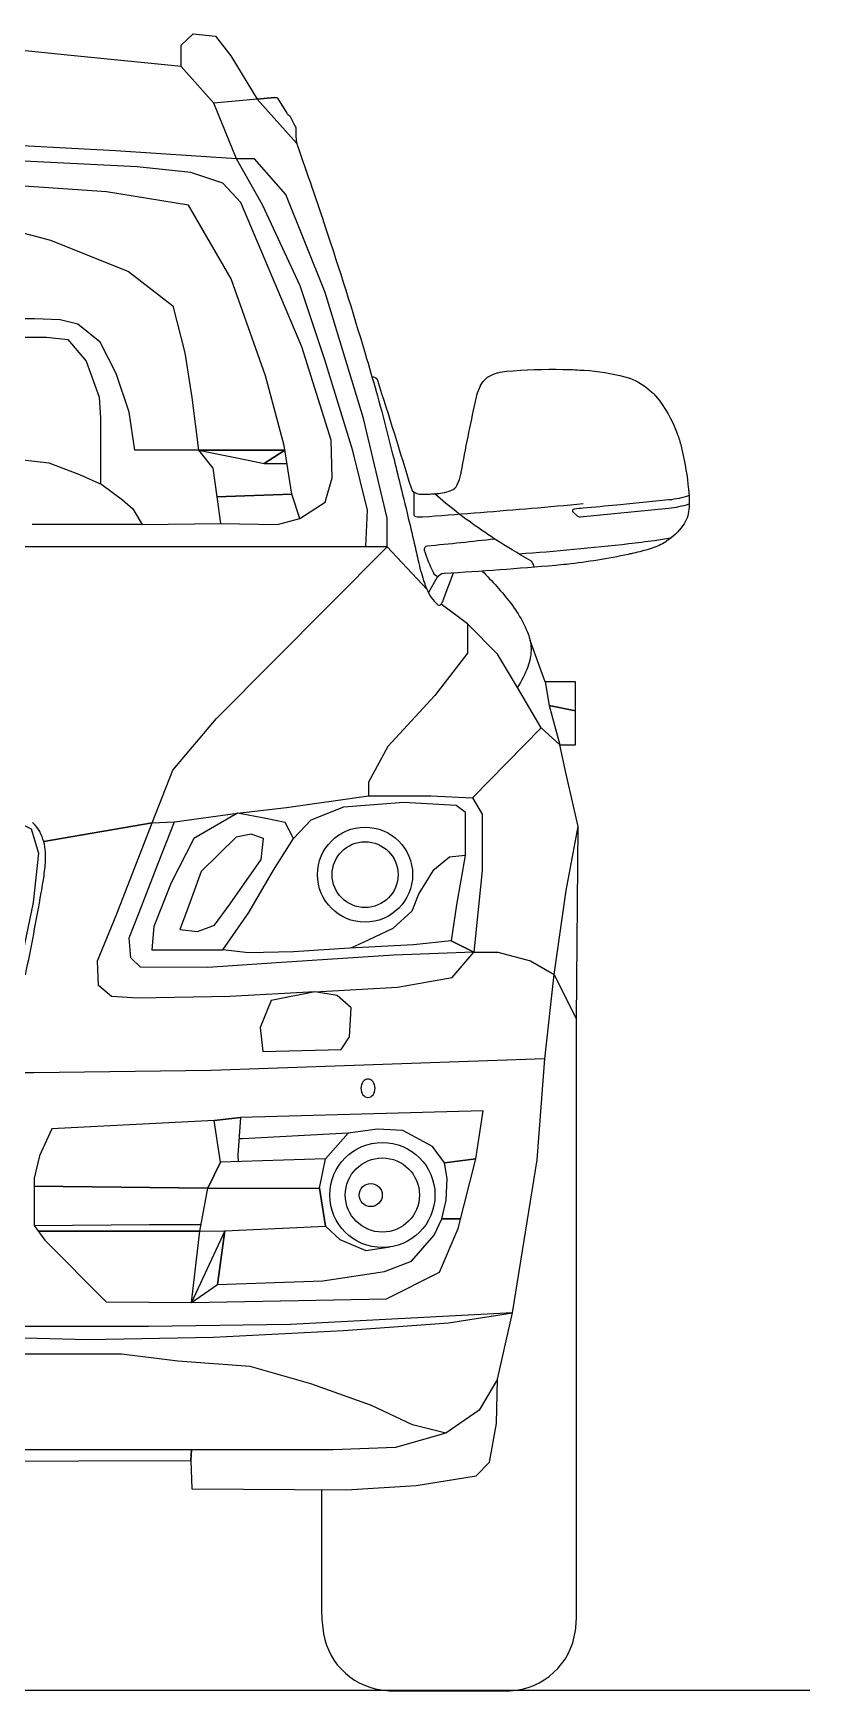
# Model space of a CAD drawing. Header units: millimetres. Extents: x -736 to -723.1, y -2314.2 to -2307.3.
# Drawn here: x -729.025 to -728.254, y -2310.071 to -2308.425 of the extents above; entities that cross this region are included whole.
import ezdxf

# ---------------------------------------------------------------- set-up
doc = ezdxf.new("R2010")
doc.units = ezdxf.units.MM
doc.layers.add('DwgFree.com-Lineas perimetro', color=250, linetype='Continuous')

msp = doc.modelspace()

# ---------------------------------------------------------------- linework, layer by layer
at = {"layer": 'DwgFree.com-Lineas perimetro', "color": 18, "true_color": 0x000000}
for p, q in [((-728.7352, -2309.6097), (-728.7411, -2309.5721)), ((-728.7411, -2309.5721), (-728.7352, -2309.6097)), ((-728.8351, -2309.6145), (-728.7352, -2309.6097)), ((-728.7352, -2309.6097), (-728.7211, -2309.6231))]:
    msp.add_line(p, q, dxfattribs=at)
for points in [[(-728.8786, -2308.4584), (-728.9878, -2308.4474), (-729.1178, -2308.4344), (-729.2516, -2308.4266), (-729.336, -2308.4253), (-729.4245, -2308.4253)], [(-728.7456, -2309.3772), (-728.8301, -2309.3818), (-728.9216, -2309.3833), (-728.9477, -2309.3818), (-728.9605, -2309.371), (-728.9616, -2309.3465), (-728.9431, -2309.3015), (-728.9072, -2309.2095), (-729.0149, -2309.228), (-728.9072, -2309.2095), (-728.8868, -2309.1572), (-728.8434, -2309.1056), (-728.674, -2308.9353), (-728.6347, -2308.9772), (-728.674, -2308.9353), (-728.674, -2308.907), (-728.6973, -2308.8079), (-728.7355, -2308.6829), (-728.7745, -2308.5854), (-728.8055, -2308.5501), (-728.8234, -2308.5501), (-728.8461, -2308.4949), (-728.8786, -2308.4584), (-728.8786, -2308.4372), (-728.8664, -2308.4259), (-728.8445, -2308.4283), (-728.829, -2308.4478), (-728.8031, -2308.4908), (-728.7859, -2308.4891), (-728.8031, -2308.4908), (-728.8461, -2308.4949)], [(-728.7636, -2308.535), (-728.8031, -2308.4908)], [(-728.8234, -2308.5501), (-728.9436, -2308.542), (-729.0801, -2308.5347), (-729.3179, -2308.5253), (-729.4245, -2308.5211)], [(-728.9171, -2308.9132), (-728.8394, -2308.9121), (-728.7829, -2308.9132), (-728.7607, -2308.9071), (-728.7355, -2308.891), (-728.7284, -2308.8668), (-728.7294, -2308.8294), (-728.7587, -2308.7366), (-728.8192, -2308.5934), (-728.8371, -2308.5742), (-728.869, -2308.5636), (-728.9221, -2308.5579), (-729.0347, -2308.5523), (-729.1821, -2308.5473), (-729.2925, -2308.5436), (-729.4018, -2308.5402), (-729.4245, -2308.5395)], [(-728.674, -2308.9353), (-728.6952, -2308.9353), (-728.6934, -2308.8989), (-728.7079, -2308.8401), (-728.736, -2308.7496), (-728.7604, -2308.6763), (-728.7976, -2308.5957), (-728.8234, -2308.5501)], [(-728.7607, -2308.9071), (-728.7686, -2308.8829), (-728.7763, -2308.8347), (-728.7948, -2308.7654), (-728.8288, -2308.6691), (-728.8713, -2308.5961), (-728.9527, -2308.5827), (-729.0972, -2308.5728), (-729.2205, -2308.5692), (-729.2835, -2308.5706), (-729.2977, -2308.5898), (-729.314, -2308.6011), (-729.3529, -2308.606), (-729.4245, -2308.606)], [(-729.2977, -2308.5898), (-729.2105, -2308.5947), (-729.1043, -2308.6053), (-729.008, -2308.6308), (-728.9308, -2308.662), (-728.8868, -2308.696), (-728.8748, -2308.7427), (-728.8679, -2308.7871), (-728.8614, -2308.8393), (-728.7756, -2308.8393), (-728.8614, -2308.8393), (-728.8469, -2308.8572), (-728.8429, -2308.8856), (-728.7686, -2308.8829), (-728.8429, -2308.8856), (-728.8394, -2308.9121)], [(-728.8614, -2308.8393), (-728.9245, -2308.8394), (-728.9301, -2308.8017), (-728.943, -2308.7633), (-728.9587, -2308.7322), (-728.981, -2308.7141), (-728.9985, -2308.7099), (-729.0239, -2308.7089), (-729.0696, -2308.7089)], [(-729.0739, -2308.727), (-729.0121, -2308.727), (-728.9908, -2308.7294), (-728.9727, -2308.7511), (-728.9598, -2308.7867), (-728.9584, -2308.8072), (-728.9584, -2308.855), (-728.9584, -2308.873)], [(-728.8614, -2308.8393), (-728.8232, -2308.8471), (-728.7961, -2308.8527), (-728.7756, -2308.8393), (-728.7961, -2308.8527), (-728.7777, -2308.8526), (-728.7735, -2308.8526)], [(-729.0498, -2308.8474), (-729.0097, -2308.8519), (-728.9793, -2308.8634), (-728.9573, -2308.8735), (-728.9368, -2308.8885), (-728.9263, -2308.8976), (-728.9171, -2308.9132), (-729.0264, -2308.9132)], [(-728.6952, -2308.9353), (-729.0077, -2308.9353), (-729.345, -2308.9353), (-729.4245, -2308.9353)], [(-728.5212, -2309.115), (-728.5447, -2309.0751), (-728.5643, -2309.0419), (-728.5943, -2309.0119), (-728.6204, -2308.9923)], [(-728.5943, -2309.0119), (-728.5943, -2309.0409), (-728.6266, -2309.0828), (-728.6733, -2309.1335), (-728.6926, -2309.169), (-728.6926, -2309.1827)], [(-728.5171, -2309.0695), (-728.5321, -2309.0284)], [(-728.4859, -2309.4044), (-728.4844, -2309.2131), (-728.4962, -2309.1609), (-728.5027, -2309.1319), (-728.487, -2309.1319), (-728.487, -2309.0982), (-728.487, -2309.0695), (-728.5171, -2309.0695), (-728.5132, -2309.093), (-728.487, -2309.0982), (-728.5132, -2309.093), (-728.5027, -2309.1319), (-728.5212, -2309.115), (-728.5891, -2309.1846)], [(-728.9072, -2309.2095), (-728.885, -2309.2082), (-728.8224, -2309.1996), (-728.774, -2309.1941), (-728.6926, -2309.1827), (-728.6305, -2309.1825), (-728.5891, -2309.1846), (-728.5796, -2309.2008), (-728.5796, -2309.2566), (-728.588, -2309.3378), (-728.6672, -2309.3407), (-728.7838, -2309.3484), (-728.8521, -2309.353), (-728.9189, -2309.3527), (-728.9284, -2309.3433), (-728.9301, -2309.3235), (-728.9202, -2309.2985), (-728.9008, -2309.2486), (-728.8852, -2309.2082)], [(-728.767, -2309.225), (-728.7494, -2309.2065), (-728.7171, -2309.1936), (-728.6573, -2309.1888), (-728.6056, -2309.1919), (-728.5966, -2309.1983), (-728.5966, -2309.2418), (-728.6052, -2309.2908), (-728.6103, -2309.3265), (-728.588, -2309.3378), (-728.6103, -2309.3265), (-728.6477, -2309.3305), (-728.7112, -2309.3338), (-728.767, -2309.3375), (-728.8115, -2309.3384), (-728.8371, -2309.3355)], [(-729.4245, -2309.1952), (-729.2439, -2309.1941), (-729.1116, -2309.1979), (-729.0531, -2309.2028), (-729.0274, -2309.2153), (-729.0202, -2309.2394), (-729.0255, -2309.2885), (-729.0357, -2309.3378), (-729.0777, -2309.4576), (-729.4245, -2309.4555)], [(-728.8224, -2309.1996), (-728.866, -2309.225), (-728.8884, -2309.2689), (-728.9056, -2309.3123), (-728.9077, -2309.3355), (-728.8802, -2309.3355), (-728.8371, -2309.3355), (-728.8113, -2309.2985), (-728.7868, -2309.2564), (-728.767, -2309.225), (-728.7752, -2309.2091), (-728.7945, -2309.2052), (-728.8224, -2309.1996)], [(-728.8238, -2309.2235), (-728.8585, -2309.2577), (-728.8721, -2309.2951), (-728.8797, -2309.3151), (-728.8623, -2309.3173), (-728.8455, -2309.3108), (-728.8298, -2309.2897), (-728.7989, -2309.2458), (-728.7967, -2309.2248), (-728.8089, -2309.2206), (-728.8238, -2309.2235)], [(-728.5646, -2309.7618), (-728.5495, -2309.6959), (-728.5251, -2309.544), (-728.5173, -2309.4436), (-728.5083, -2309.36), (-728.4859, -2309.4044), (-728.5083, -2309.36), (-728.4963, -2309.2766), (-728.4844, -2309.2131)], [(-728.5966, -2309.2418), (-728.6121, -2309.2433), (-728.6287, -2309.2571), (-728.6426, -2309.2795), (-728.6495, -2309.297), (-728.6683, -2309.3142), (-728.6927, -2309.3257), (-728.71, -2309.3338)], [(-728.7456, -2309.3772), (-728.6638, -2309.3726), (-728.6095, -2309.3629), (-728.588, -2309.3378), (-728.564, -2309.3378), (-728.5317, -2309.3465), (-728.5083, -2309.36)], [(-728.7973, -2309.4365), (-728.7195, -2309.4345), (-728.7113, -2309.4217), (-728.7098, -2309.393), (-728.7236, -2309.3808), (-728.7456, -2309.3772), (-728.7891, -2309.3859), (-728.7999, -2309.4125), (-728.7973, -2309.4365)], [(-728.5173, -2309.4436), (-728.8488, -2309.4554), (-729.0248, -2309.4576), (-729.0545, -2309.4576)], [(-728.953, -2309.6849), (-728.8682, -2309.6856), (-728.7444, -2309.6834), (-728.6747, -2309.6819), (-728.6221, -2309.6556), (-728.6034, -2309.6121), (-728.5861, -2309.5431), (-728.5786, -2309.4952), (-728.8195, -2309.5019), (-728.8457, -2309.5049), (-729.0069, -2309.5132), (-729.019, -2309.54), (-729.0243, -2309.5622), (-729.0243, -2309.609), (-729.0137, -2309.6237), (-728.953, -2309.6849)], [(-728.8682, -2309.6856), (-728.86, -2309.6148), (-729.0201, -2309.6148), (-728.86, -2309.6148), (-728.8521, -2309.5722), (-729.0243, -2309.5701), (-728.8521, -2309.5722), (-728.7411, -2309.5721), (-728.7351, -2309.5431), (-728.8394, -2309.5462), (-728.8521, -2309.5722), (-728.8394, -2309.5462), (-728.8457, -2309.5049), (-728.8195, -2309.5019), (-728.8221, -2309.5392), (-728.8219, -2309.5457)], [(-728.86, -2309.6148), (-728.8351, -2309.6145), (-728.8682, -2309.6856), (-728.8423, -2309.6677), (-728.8351, -2309.6145), (-728.8423, -2309.6677), (-728.7377, -2309.6641), (-728.6765, -2309.6549), (-728.6497, -2309.6446), (-728.6273, -2309.6189), (-728.6196, -2309.6024), (-728.601, -2309.6024), (-728.6196, -2309.6024), (-728.6155, -2309.584), (-728.6144, -2309.5624), (-728.6169, -2309.547), (-728.5861, -2309.5431), (-728.6169, -2309.547), (-728.629, -2309.5308), (-728.6584, -2309.5147), (-728.6837, -2309.5136), (-728.7127, -2309.5176), (-728.7351, -2309.5431)], [(-728.7127, -2309.5176), (-728.8174, -2309.523), (-728.8209, -2309.5232)], [(-729.0243, -2309.609), (-728.9098, -2309.6083), (-728.8587, -2309.608)], [(-728.7211, -2309.6231), (-728.6951, -2309.6341), (-728.6711, -2309.6305)], [(-728.6158, -2309.8154), (-728.6487, -2309.8072), (-728.6896, -2309.7878), (-728.7498, -2309.7663), (-728.8101, -2309.749), (-728.8817, -2309.7437), (-728.9376, -2309.7369), (-729.0578, -2309.7369), (-729.0721, -2309.7196), (-729.0752, -2309.7067), (-729.1008, -2309.6742), (-729.1636, -2309.6712), (-729.1609, -2309.6443), (-729.1636, -2309.6712), (-729.2376, -2309.6712), (-729.2384, -2309.7075), (-729.2376, -2309.6712), (-729.2482, -2309.672), (-729.2482, -2309.706), (-729.2384, -2309.7075), (-729.0752, -2309.7067), (-729.0752, -2309.7196), (-729.4123, -2309.7203), (-729.4245, -2309.7203)], [(-729.0721, -2309.7196), (-728.971, -2309.7224), (-728.8465, -2309.7201), (-728.7174, -2309.7134), (-728.6131, -2309.7059), (-728.5495, -2309.6959), (-728.7699, -2309.7074), (-728.911, -2309.7096), (-729.0408, -2309.7096), (-729.0752, -2309.7067)], [(-729.4245, -2309.8441), (-728.8688, -2309.8424), (-728.8678, -2309.8706), (-728.7142, -2309.8716), (-728.6452, -2309.8672), (-728.5857, -2309.8576), (-728.5723, -2309.8442), (-728.5653, -2309.8059), (-728.5646, -2309.7618), (-728.5825, -2309.7924), (-728.6158, -2309.8154), (-728.6656, -2309.8295), (-728.7276, -2309.832), (-728.8682, -2309.832), (-728.8688, -2309.8424), (-728.8682, -2309.832), (-729.4245, -2309.832)], [(-730.5554, -2310.0704), (-728.2544, -2310.0704)]]:
    msp.add_lwpolyline(points, dxfattribs=at)
for points in [[(-728.7859, -2308.4891), (-728.7843, -2308.4891, -0.260625), (-728.7828, -2308.4899), (-728.7737, -2308.5047, 0.106299), (-728.7725, -2308.5059), (-728.7715, -2308.5066, -0.125273), (-728.7701, -2308.5082), (-728.7655, -2308.5172, -0.119588), (-728.7645, -2308.5212), (-728.7645, -2308.5284, 0.071053), (-728.7636, -2308.535, 0.010854), (-728.7627, -2308.5377, 0.001951), (-728.7488, -2308.5781, -0.003488), (-728.7383, -2308.6091), (-728.7354, -2308.6177, -0.007894), (-728.6958, -2308.7434, -0.00429), (-728.6846, -2308.7821), (-728.6837, -2308.7853, -0.005962), (-728.6725, -2308.8274), (-728.6689, -2308.8419, -0.002507), (-728.6621, -2308.8692, -0.000829), (-728.653, -2308.9067), (-728.6521, -2308.9104, -0.003937), (-728.6455, -2308.9389, 0.003227), (-728.6435, -2308.9478), (-728.6426, -2308.9516, 0.024881), (-728.637, -2308.971, 0.008257), (-728.6358, -2308.9743), (-728.6347, -2308.9772, 0.124599), (-728.6236, -2308.9929, 0.465594), (-728.6204, -2308.9923, 0.025072), (-728.619, -2308.9899, 0.020713), (-728.6173, -2308.9856), (-728.6082, -2308.9612)], [(-728.6891, -2308.7665, -0.321013), (-728.6838, -2308.7693, -0.037959), (-728.6837, -2308.7697, -0.003674), (-728.6503, -2308.8767, 0.330359), (-728.6419, -2308.8829), (-728.6335, -2308.8829, 0.040806), (-728.6193, -2308.8818, 0.055708), (-728.6101, -2308.8792, 0.18707), (-728.6045, -2308.8739, 0.056059), (-728.6007, -2308.8631, 0.011569), (-728.6004, -2308.8612, -0.011811), (-728.5862, -2308.791, -0.002209), (-728.5848, -2308.7849), (-728.5848, -2308.7847, -0.056704), (-728.5814, -2308.7754), (-728.5813, -2308.775, -0.11333), (-728.5754, -2308.7679, -0.103589), (-728.5649, -2308.7627), (-728.564, -2308.7625, -0.040993), (-728.5555, -2308.761, -0.025305), (-728.4996, -2308.7591, -0.01097), (-728.4803, -2308.7599), (-728.4783, -2308.76, -0.04829), (-728.4379, -2308.7664, -0.028984), (-728.4334, -2308.7678), (-728.4331, -2308.7679, -0.096613), (-728.4111, -2308.7818), (-728.4108, -2308.782, -0.029628), (-728.4075, -2308.7855, -0.08818), (-728.3861, -2308.8227), (-728.386, -2308.8231, -0.024889), (-728.3822, -2308.8354, -0.033634), (-728.3754, -2308.8731), (-728.3748, -2308.8784, -0.00576), (-728.3746, -2308.8799, -0.041287), (-728.3745, -2308.8981, -0.139925), (-728.3804, -2308.9142, -0.08736), (-728.3968, -2308.9298), (-728.3974, -2308.9302, -0.071405), (-728.4109, -2308.9367, -0.020241), (-728.4275, -2308.9412), (-728.4309, -2308.942, -0.003589), (-728.4346, -2308.9428, -0.024499), (-728.4955, -2308.9527), (-728.4959, -2308.9527, -0.006364), (-728.507, -2308.9538, -0.007375), (-728.6174, -2308.9618, 0.250912), (-728.6245, -2308.9661), (-728.6331, -2308.9808)], [(-728.4793, -2308.8927, -0.003222), (-728.5307, -2308.8973), (-728.5364, -2308.8978, -0.002676), (-728.639, -2308.9059, -0.077147), (-728.6453, -2308.9054, -0.347094), (-728.6473, -2308.9028), (-728.6473, -2308.8811)], [(-728.5281, -2308.9556, 0.063346), (-728.5299, -2308.9505, 0.14822), (-728.5314, -2308.9491, -0.009338), (-728.5498, -2308.9383), (-728.5548, -2308.9353, -0.028717), (-728.6048, -2308.9008, -0.012646), (-728.6268, -2308.8827)], [(-728.3743, -2308.8845, -0.054153), (-728.3944, -2308.8888), (-728.4461, -2308.8939, -0.002215), (-728.4793, -2308.897, -0.001207), (-728.4884, -2308.8978, 0.659909), (-728.4894, -2308.901), (-728.4855, -2308.9045, 0.208453), (-728.4824, -2308.9055), (-728.3946, -2308.8969, 0.051257), (-728.3742, -2308.8927)], [(-728.5671, -2308.9276, -0.004507), (-728.6345, -2308.9347, 0.471819), (-728.6371, -2308.9385, 0.041757), (-728.6284, -2308.9606, 0.213556), (-728.6235, -2308.9647)], [(-728.3927, -2308.9269, -0.000023), (-728.4086, -2308.9292, -0.007273), (-728.434, -2308.9324, -0.010487), (-728.5434, -2308.9426)], [(-728.5797, -2308.9594, -0.032077), (-728.5516, -2308.991, -0.01836), (-728.5466, -2308.9979), (-728.5456, -2308.9994, -0.050283), (-728.5347, -2309.02, -0.042136), (-728.5324, -2309.027), (-728.5321, -2309.0284, -0.096633), (-728.5317, -2309.0442), (-728.5319, -2309.0456, -0.05136), (-728.5343, -2309.0543, -0.046598), (-728.5447, -2309.0751)], [(-729.0329, -2309.3602, 0.007391), (-729.0174, -2309.279, 0.004075), (-729.0155, -2309.2677), (-729.0152, -2309.2659, 0.018232), (-729.0132, -2309.249, 0.081614), (-729.0148, -2309.2281), (-729.0149, -2309.228, 0.14003), (-729.0253, -2309.2097), (-729.026, -2309.2091, 0.071331)], [(-728.7391, -2309.8715), (-728.7391, -2309.9912, 0.042772), (-728.7371, -2310.0146, 0.347924), (-728.6742, -2310.0709, 0.01513), (-728.6659, -2310.0712), (-728.5535, -2310.0712, 0.012052), (-728.5521, -2310.0712, 0.362746), (-728.4871, -2310.0114, 0.032675), (-728.4859, -2309.9933), (-728.4859, -2309.4044)]]:
    msp.add_lwpolyline(points, format="xyb", dxfattribs=at)
for centre, radius in [((-728.6959, -2309.2608), 0.0472), ((-728.6959, -2309.2608), 0.0327), ((-728.6787, -2309.5789), 0.0522), ((-728.6787, -2309.5789), 0.0368), ((-728.6903, -2309.5789), 0.0115)]:
    msp.add_circle(centre, radius, dxfattribs=at)
at = {"layer": 'DwgFree.com-Lineas perimetro', "color": 18, "true_color": 0x000000, "extrusion": (0, 0, -1)}
msp.add_ellipse((-728.693, -2309.4729), major_axis=(0, 0.00911), ratio=0.773806, dxfattribs=at)

doc.saveas('drawing.dxf')
